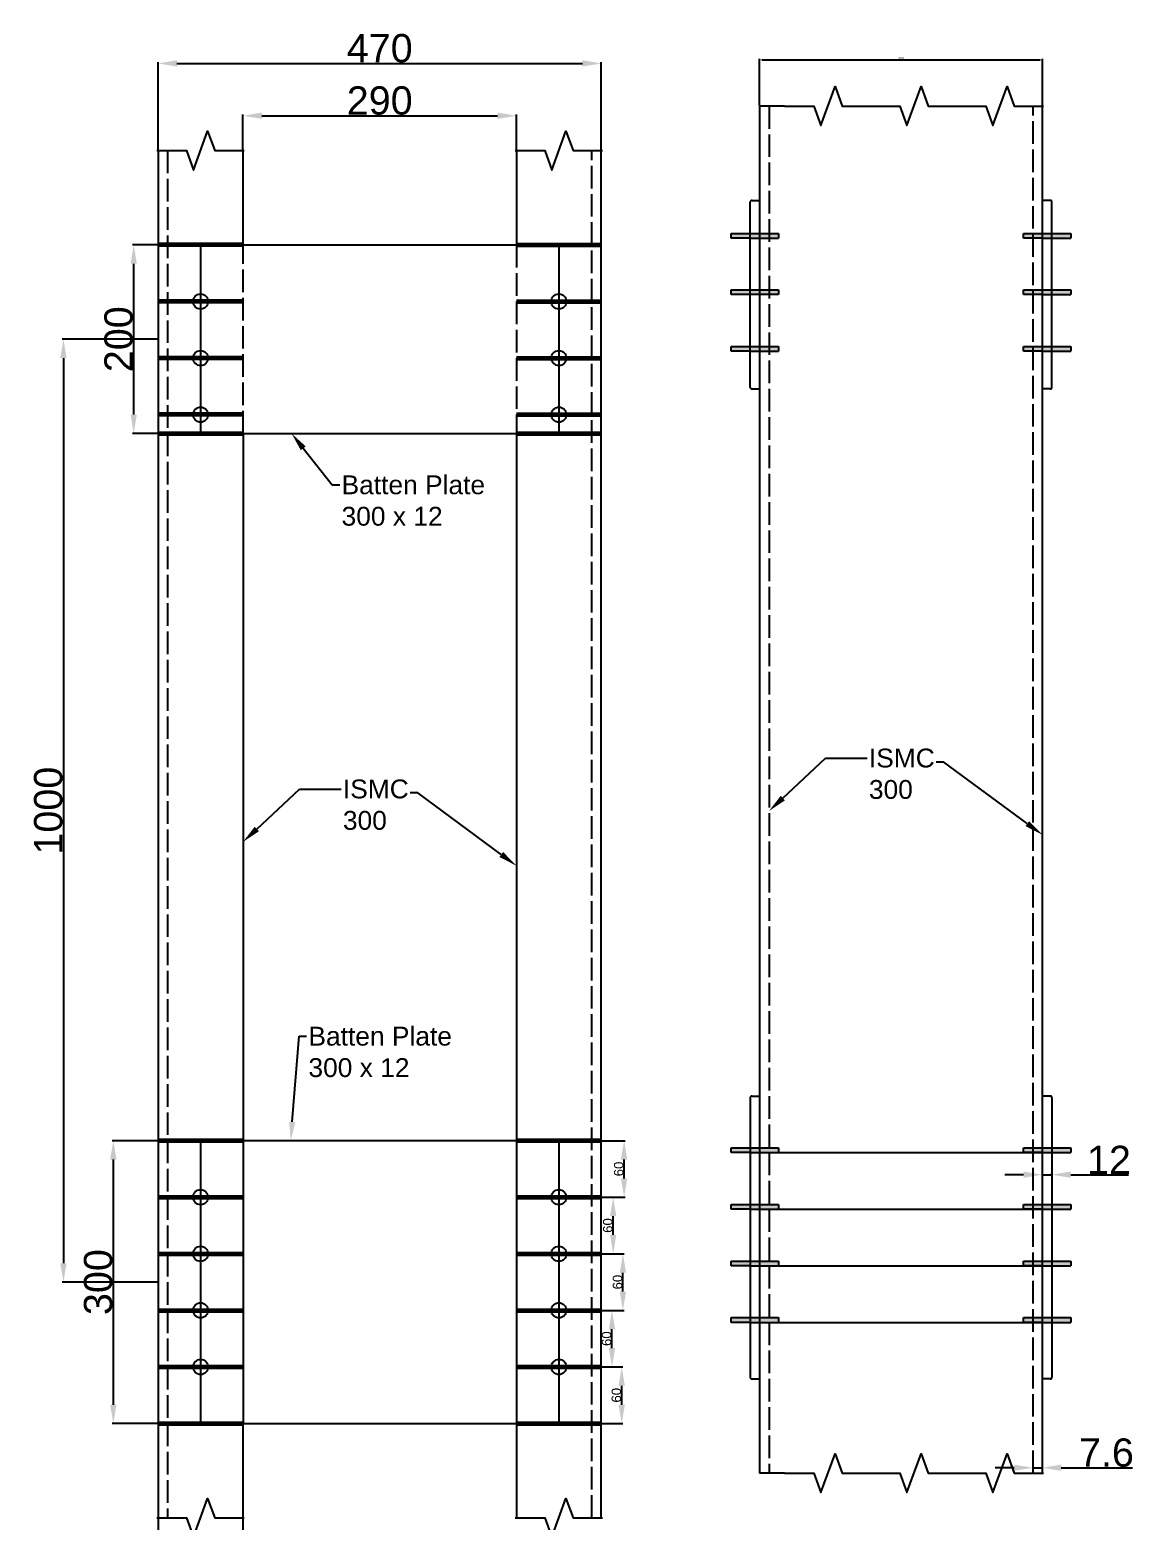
# Model space of a CAD drawing. Header units: millimetres. Extents: x 1728 to 2898, y 770 to 3148.
# Drawn here: x 1728 to 2898, y 1566 to 3148 of the extents above; entities that cross this region are included whole.
import ezdxf
from ezdxf import colors
from ezdxf.entities.mleader import LeaderData, LeaderLine
from ezdxf.math import Vec2, Vec3

# ---------------------------------------------------------------- set-up
doc = ezdxf.new("R2010")
doc.units = ezdxf.units.MM
doc.linetypes.add('ACAD_ISO02W100', pattern=[15, 12, -3])
doc.styles.get("Standard").update_dxf_attribs({"font": 'arial.ttf'})
doc.dimstyles.new('ISO-25', dxfattribs={"dimtxt": 2.5, "dimasz": 2.5, "dimexe": 1.25, "dimexo": 0.625, "dimtad": 1, "dimtxsty": 'Standard', "dimcen": 2.5, "dimadec": 0, "dimazin": 0, "dimtfac": 1, "dimtmove": 0, "dimatfit": 3, "dimfxl": 1, "dimarcsym": 0})

# ---------------------------------------------------------------- blocks, each defined once
blk = doc.blocks.new('*D11')
at = {"color": 0, "lineweight": -2, "transparency": 16777216}
for p, q in [((1863.2, 2919.7), (1836.7, 2919.7)), ((1837.9, 2739.7), (1837.9, 2899.7)), ((1863.2, 2719.7), (1836.7, 2719.7))]:
    blk.add_line(p, q, dxfattribs=at)
at = {"color": 0, "transparency": 16777216}
for points in [[(1834.6, 2899.7), (1841.2, 2899.7), (1837.9, 2919.7)], [(1834.6, 2739.7), (1841.2, 2739.7), (1837.9, 2719.7)]]:
    blk.add_solid(points, dxfattribs=at)
at = {"layer": 'Defpoints', "color": 0, "transparency": 16777216}
for p in [(1837.9, 2919.7), (1863.8, 2919.7), (1863.8, 2719.7)]:
    blk.add_point(p, dxfattribs=at)
at = {"color": 0, "transparency": 16777216, "insert": (1822, 2819.7), "char_height": 30, "attachment_point": 5, "rotation": 90}
blk.add_mtext('200', dxfattribs=at)
blk = doc.blocks.new('*D12')
at = {"color": 0, "lineweight": -2, "transparency": 16777216}
for p, q in [((1863.2, 2819.7), (1762.1, 2819.7)), ((1763.4, 2799.7), (1763.4, 1839.7)), ((1863.2, 1819.7), (1762.1, 1819.7))]:
    blk.add_line(p, q, dxfattribs=at)
at = {"color": 0, "transparency": 16777216}
for points in [[(1760, 2799.7), (1766.7, 2799.7), (1763.4, 2819.7)], [(1760, 1839.7), (1766.7, 1839.7), (1763.4, 1819.7)]]:
    blk.add_solid(points, dxfattribs=at)
at = {"layer": 'Defpoints', "color": 0, "transparency": 16777216}
for p in [(1863.8, 2819.7), (1763.4, 1819.7), (1863.8, 1819.7)]:
    blk.add_point(p, dxfattribs=at)
at = {"color": 0, "transparency": 16777216, "insert": (1747.4, 2319.7), "char_height": 30, "attachment_point": 5, "rotation": 90}
blk.add_mtext('1000', dxfattribs=at)
blk = doc.blocks.new('*D13')
at = {"color": 0, "lineweight": -2, "transparency": 16777216}
for p, q in [((1863.2, 1969.7), (1815, 1969.7)), ((1816.3, 1689.7), (1816.3, 1949.7)), ((1863.2, 1669.7), (1815, 1669.7))]:
    blk.add_line(p, q, dxfattribs=at)
at = {"color": 0, "transparency": 16777216}
for points in [[(1812.9, 1949.7), (1819.6, 1949.7), (1816.3, 1969.7)], [(1812.9, 1689.7), (1819.6, 1689.7), (1816.3, 1669.7)]]:
    blk.add_solid(points, dxfattribs=at)
at = {"layer": 'Defpoints', "color": 0, "transparency": 16777216}
for p in [(1816.3, 1969.7), (1863.8, 1969.7), (1863.8, 1669.7)]:
    blk.add_point(p, dxfattribs=at)
at = {"color": 0, "transparency": 16777216, "insert": (1800.3, 1819.7), "char_height": 30, "attachment_point": 5, "rotation": 90}
blk.add_mtext('300', dxfattribs=at)
blk = doc.blocks.new('*D14')
at = {"color": 0, "lineweight": -2, "transparency": 16777216}
for p, q in [((1953.8, 3020.3), (1953.8, 3058)), ((1973.8, 3056.7), (2223.8, 3056.7)), ((2243.8, 3020.3), (2243.8, 3058))]:
    blk.add_line(p, q, dxfattribs=at)
at = {"color": 0, "transparency": 16777216}
for points in [[(1973.8, 3060.1), (1973.8, 3053.4), (1953.8, 3056.7)], [(2223.8, 3060.1), (2223.8, 3053.4), (2243.8, 3056.7)]]:
    blk.add_solid(points, dxfattribs=at)
at = {"layer": 'Defpoints', "color": 0, "transparency": 16777216}
for p in [(2243.8, 3056.7), (1953.8, 3019.7), (2243.8, 3019.7)]:
    blk.add_point(p, dxfattribs=at)
at = {"color": 0, "transparency": 16777216, "insert": (2098.8, 3072.7), "char_height": 30, "attachment_point": 5}
blk.add_mtext('290', dxfattribs=at)
blk = doc.blocks.new('*D15')
at = {"color": 0, "lineweight": -2, "transparency": 16777216}
for p, q in [((1863.8, 3020.3), (1863.8, 3113.5)), ((1883.8, 3112.2), (2313.8, 3112.2)), ((2333.8, 3020.3), (2333.8, 3113.5))]:
    blk.add_line(p, q, dxfattribs=at)
at = {"color": 0, "transparency": 16777216}
for points in [[(1883.8, 3115.6), (1883.8, 3108.9), (1863.8, 3112.2)], [(2313.8, 3115.6), (2313.8, 3108.9), (2333.8, 3112.2)]]:
    blk.add_solid(points, dxfattribs=at)
at = {"layer": 'Defpoints', "color": 0, "transparency": 16777216}
for p in [(2333.8, 3112.2), (1863.8, 3019.7), (2333.8, 3019.7)]:
    blk.add_point(p, dxfattribs=at)
at = {"color": 0, "transparency": 16777216, "insert": (2098.8, 3128.2), "char_height": 30, "attachment_point": 5}
blk.add_mtext('470', dxfattribs=at)
blk = doc.blocks.new('*D16')
at = {"color": 0, "lineweight": -2, "transparency": 16777216}
for p, q in [((1863.8, 1569.1), (1863.8, 1539.1)), ((1953.8, 1569.1), (1953.8, 1539.1)), ((1866.3, 1540.4), (1951.3, 1540.4))]:
    blk.add_line(p, q, dxfattribs=at)
at = {"color": 0, "transparency": 16777216}
for points in [[(1866.3, 1540.8), (1866.3, 1540), (1863.8, 1540.4)], [(1951.3, 1540.8), (1951.3, 1540), (1953.8, 1540.4)]]:
    blk.add_solid(points, dxfattribs=at)
at = {"layer": 'Defpoints', "color": 0, "transparency": 16777216}
for p in [(1863.8, 1569.7), (1953.8, 1569.7), (1953.8, 1540.4)]:
    blk.add_point(p, dxfattribs=at)
at = {"color": 0, "transparency": 16777216, "insert": (1908.8, 1542.3), "char_height": 2.5, "attachment_point": 5}
blk.add_mtext('90', dxfattribs=at)
blk = doc.blocks.new('*D17')
at = {"color": 0, "lineweight": -2, "transparency": 16777216}
for p, q in [((2781.7, 1933.6), (2761.7, 1933.6)), ((2801.7, 1934.1), (2801.7, 1934.9)), ((2801.7, 1933.6), (2811.7, 1933.6)), ((2811.7, 1934.1), (2811.7, 1934.9)), ((2831.7, 1933.6), (2892.8, 1933.6))]:
    blk.add_line(p, q, dxfattribs=at)
at = {"color": 0, "transparency": 16777216}
for points in [[(2781.7, 1937), (2781.7, 1930.3), (2801.7, 1933.6)], [(2831.7, 1937), (2831.7, 1930.3), (2811.7, 1933.6)]]:
    blk.add_solid(points, dxfattribs=at)
at = {"layer": 'Defpoints', "color": 0, "transparency": 16777216}
for p in [(2801.7, 1933.5), (2811.7, 1933.6), (2811.7, 1933.5)]:
    blk.add_point(p, dxfattribs=at)
at = {"color": 0, "transparency": 16777216, "insert": (2872.2, 1949.3), "char_height": 30, "attachment_point": 5}
blk.add_mtext('12', dxfattribs=at)
blk = doc.blocks.new('*D18')
at = {"color": 0, "lineweight": -2, "transparency": 16777216}
for p, q in [((2771.7, 1622.8), (2751.7, 1622.8)), ((2791.7, 1617.6), (2791.7, 1624)), ((2791.7, 1622.8), (2801.7, 1622.8)), ((2801.7, 1617.6), (2801.7, 1624)), ((2821.7, 1622.8), (2897.3, 1622.8))]:
    blk.add_line(p, q, dxfattribs=at)
at = {"color": 0, "transparency": 16777216}
for points in [[(2771.7, 1626.1), (2771.7, 1619.5), (2791.7, 1622.8)], [(2821.7, 1626.1), (2821.7, 1619.5), (2801.7, 1622.8)]]:
    blk.add_solid(points, dxfattribs=at)
at = {"layer": 'Defpoints', "color": 0, "transparency": 16777216}
for p in [(2791.7, 1617), (2801.7, 1622.8), (2801.7, 1617)]:
    blk.add_point(p, dxfattribs=at)
at = {"color": 0, "transparency": 16777216, "insert": (2869.5, 1638.7), "char_height": 30, "attachment_point": 5}
blk.add_mtext('7.6', dxfattribs=at)
blk = doc.blocks.new('*D19')
at = {"color": 0, "lineweight": -2, "transparency": 16777216}
for p, q in [((2501.7, 3067.6), (2501.7, 3117.2)), ((2504.2, 3116), (2799.2, 3116)), ((2801.7, 3067.6), (2801.7, 3117.2))]:
    blk.add_line(p, q, dxfattribs=at)
at = {"color": 0, "transparency": 16777216}
for points in [[(2504.2, 3116.4), (2504.2, 3115.6), (2501.7, 3116)], [(2799.2, 3116.4), (2799.2, 3115.6), (2801.7, 3116)]]:
    blk.add_solid(points, dxfattribs=at)
at = {"layer": 'Defpoints', "color": 0, "transparency": 16777216}
for p in [(2801.7, 3116), (2501.7, 3067), (2801.7, 3067)]:
    blk.add_point(p, dxfattribs=at)
at = {"color": 0, "transparency": 16777216, "insert": (2651.7, 3117.9), "char_height": 2.5, "attachment_point": 5}
blk.add_mtext('300', dxfattribs=at)
blk = doc.blocks.new('*D21')
at = {"color": 0, "lineweight": -2, "transparency": 16777216}
for p, q in [((2334.5, 1729.7), (2356.7, 1729.7)), ((2334.5, 1669.7), (2356.7, 1669.7))]:
    blk.add_line(p, q, dxfattribs=at)
at = {"color": 0, "transparency": 16777216}
blk.add_line((2355.5, 1689.7), (2355.5, 1709.7), dxfattribs=at)
for points in [[(2352.1, 1709.7), (2358.8, 1709.7), (2355.5, 1729.7)], [(2352.1, 1689.7), (2358.8, 1689.7), (2355.5, 1669.7)]]:
    blk.add_solid(points, dxfattribs=at)
at = {"layer": 'Defpoints', "color": 0, "transparency": 16777216}
for p in [(2333.8, 1729.7), (2355.5, 1729.7), (2333.8, 1669.7)]:
    blk.add_point(p, dxfattribs=at)
at = {"color": 0, "transparency": 16777216, "insert": (2349.8, 1699.7), "char_height": 10, "attachment_point": 5, "rotation": 90}
blk.add_mtext('60', dxfattribs=at)
blk = doc.blocks.new('*D22')
at = {"color": 0, "lineweight": -2, "transparency": 16777216}
for p, q in [((2334.5, 1789.7), (2346.4, 1789.7)), ((2334.5, 1729.7), (2346.4, 1729.7))]:
    blk.add_line(p, q, dxfattribs=at)
at = {"color": 0, "transparency": 16777216}
blk.add_line((2345.1, 1749.7), (2345.1, 1769.7), dxfattribs=at)
for points in [[(2341.8, 1769.7), (2348.5, 1769.7), (2345.1, 1789.7)], [(2341.8, 1749.7), (2348.5, 1749.7), (2345.1, 1729.7)]]:
    blk.add_solid(points, dxfattribs=at)
at = {"layer": 'Defpoints', "color": 0, "transparency": 16777216}
for p in [(2333.8, 1789.7), (2345.1, 1789.7), (2333.8, 1729.7)]:
    blk.add_point(p, dxfattribs=at)
at = {"color": 0, "transparency": 16777216, "insert": (2339.4, 1759.7), "char_height": 10, "attachment_point": 5, "rotation": 90}
blk.add_mtext('60', dxfattribs=at)
blk = doc.blocks.new('*D23')
at = {"color": 0, "lineweight": -2, "transparency": 16777216}
for p, q in [((2334.5, 1849.7), (2358, 1849.7)), ((2334.5, 1789.7), (2358, 1789.7))]:
    blk.add_line(p, q, dxfattribs=at)
at = {"color": 0, "transparency": 16777216}
blk.add_line((2356.7, 1809.7), (2356.7, 1829.7), dxfattribs=at)
for points in [[(2353.4, 1829.7), (2360.1, 1829.7), (2356.7, 1849.7)], [(2353.4, 1809.7), (2360.1, 1809.7), (2356.7, 1789.7)]]:
    blk.add_solid(points, dxfattribs=at)
at = {"layer": 'Defpoints', "color": 0, "transparency": 16777216}
for p in [(2333.8, 1849.7), (2356.7, 1849.7), (2333.8, 1789.7)]:
    blk.add_point(p, dxfattribs=at)
at = {"color": 0, "transparency": 16777216, "insert": (2351, 1819.7), "char_height": 10, "attachment_point": 5, "rotation": 90}
blk.add_mtext('60', dxfattribs=at)
blk = doc.blocks.new('*D24')
at = {"color": 0, "lineweight": -2, "transparency": 16777216}
for p, q in [((2334.5, 1909.7), (2347.6, 1909.7)), ((2334.5, 1849.7), (2347.6, 1849.7))]:
    blk.add_line(p, q, dxfattribs=at)
at = {"color": 0, "transparency": 16777216}
blk.add_line((2346.4, 1869.7), (2346.4, 1889.7), dxfattribs=at)
for points in [[(2343.1, 1889.7), (2349.7, 1889.7), (2346.4, 1909.7)], [(2343.1, 1869.7), (2349.7, 1869.7), (2346.4, 1849.7)]]:
    blk.add_solid(points, dxfattribs=at)
at = {"layer": 'Defpoints', "color": 0, "transparency": 16777216}
for p in [(2333.8, 1909.7), (2346.4, 1909.7), (2333.8, 1849.7)]:
    blk.add_point(p, dxfattribs=at)
at = {"color": 0, "transparency": 16777216, "insert": (2340.7, 1879.7), "char_height": 10, "attachment_point": 5, "rotation": 90}
blk.add_mtext('60', dxfattribs=at)
blk = doc.blocks.new('*D25')
at = {"color": 0, "lineweight": -2, "transparency": 16777216}
for p, q in [((2334.5, 1969.7), (2359.2, 1969.7)), ((2334.5, 1909.7), (2359.2, 1909.7))]:
    blk.add_line(p, q, dxfattribs=at)
at = {"color": 0, "transparency": 16777216}
blk.add_line((2358, 1929.7), (2358, 1949.7), dxfattribs=at)
for points in [[(2354.6, 1949.7), (2361.3, 1949.7), (2358, 1969.7)], [(2354.6, 1929.7), (2361.3, 1929.7), (2358, 1909.7)]]:
    blk.add_solid(points, dxfattribs=at)
at = {"layer": 'Defpoints', "color": 0, "transparency": 16777216}
for p in [(2333.8, 1969.7), (2358, 1969.7), (2333.8, 1909.7)]:
    blk.add_point(p, dxfattribs=at)
at = {"color": 0, "transparency": 16777216, "insert": (2352.3, 1939.7), "char_height": 10, "attachment_point": 5, "rotation": 90}
blk.add_mtext('60', dxfattribs=at)

msp = doc.modelspace()

# ---------------------------------------------------------------- hatches: boundary and pattern name
h = msp.add_hatch(color=256)
h.dxf.hatch_style = 1
h.paths.add_polyline_path([(2491.686, 2931.988), (2471.686, 2931.988), (2471.686, 2926.988), (2491.686, 2926.988)])
h.paths.add_polyline_path([(2511.686, 2931.988), (2501.686, 2931.988), (2501.686, 2926.988), (2511.686, 2926.988)])
h.paths.add_polyline_path([(2521.686, 2931.988), (2511.686, 2931.988), (2511.686, 2926.988), (2521.686, 2926.988)])
h.paths.add_polyline_path([(2501.686, 2931.988), (2491.686, 2931.988), (2491.686, 2926.988), (2501.686, 2926.988)])
h.paths.add_polyline_path([(2491.686, 2871.988), (2471.686, 2871.988), (2471.686, 2866.988), (2491.686, 2866.988)])
h.paths.add_polyline_path([(2501.686, 2871.988), (2491.686, 2871.988), (2491.686, 2866.988), (2501.686, 2866.988)])
h.paths.add_polyline_path([(2521.686, 2871.988), (2511.686, 2871.988), (2511.686, 2866.988), (2521.686, 2866.988)])
h.paths.add_polyline_path([(2511.686, 2871.988), (2501.686, 2871.988), (2501.686, 2866.988), (2511.686, 2866.988)])
h.paths.add_polyline_path([(2491.686, 2811.988), (2471.686, 2811.988), (2471.686, 2806.988), (2491.686, 2806.988)])
h.paths.add_polyline_path([(2501.686, 2811.988), (2491.686, 2811.988), (2491.686, 2806.988), (2501.686, 2806.988)])
h.paths.add_polyline_path([(2511.686, 2811.988), (2501.686, 2811.988), (2501.686, 2806.988), (2511.686, 2806.988)])
h.paths.add_polyline_path([(2521.686, 2811.988), (2511.686, 2811.988), (2511.686, 2806.988), (2521.686, 2806.988)])
h.paths.add_polyline_path([(2801.686, 2931.988), (2791.686, 2931.988), (2791.686, 2926.988), (2801.686, 2926.988)])
h.paths.add_polyline_path([(2811.686, 2931.988), (2801.686, 2931.988), (2801.686, 2926.988), (2811.686, 2926.988)])
h.paths.add_polyline_path([(2831.686, 2931.988), (2811.686, 2931.988), (2811.686, 2926.988), (2831.686, 2926.988)])
h.paths.add_polyline_path([(2791.686, 2931.988), (2781.686, 2931.988), (2781.686, 2926.988), (2791.686, 2926.988)])
h.paths.add_polyline_path([(2791.686, 2871.988), (2781.686, 2871.988), (2781.686, 2866.988), (2791.686, 2866.988)])
h.paths.add_polyline_path([(2801.686, 2871.988), (2791.686, 2871.988), (2791.686, 2866.988), (2801.686, 2866.988)])
h.paths.add_polyline_path([(2811.686, 2871.988), (2801.686, 2871.988), (2801.686, 2866.988), (2811.686, 2866.988)])
h.paths.add_polyline_path([(2831.686, 2871.988), (2811.686, 2871.988), (2811.686, 2866.988), (2831.686, 2866.988)])
h.paths.add_polyline_path([(2791.686, 2811.988), (2781.686, 2811.988), (2781.686, 2806.988), (2791.686, 2806.988)])
h.paths.add_polyline_path([(2801.686, 2811.988), (2791.686, 2811.988), (2791.686, 2806.988), (2801.686, 2806.988)])
h.paths.add_polyline_path([(2811.686, 2811.988), (2801.686, 2811.988), (2801.686, 2806.988), (2811.686, 2806.988)])
h.paths.add_polyline_path([(2831.686, 2811.988), (2811.686, 2811.988), (2811.686, 2806.988), (2831.686, 2806.988)])
h = msp.add_hatch(color=256)
h.dxf.hatch_style = 1
h.paths.add_polyline_path([(2491.686, 1961.988), (2471.686, 1961.988), (2471.686, 1956.988), (2491.686, 1956.988)])
h.paths.add_polyline_path([(2501.686, 1961.988), (2491.686, 1961.988), (2491.686, 1956.988), (2501.686, 1956.988)])
h.paths.add_polyline_path([(2511.686, 1961.988), (2501.686, 1961.988), (2501.686, 1956.988), (2511.686, 1956.988)])
h.paths.add_polyline_path([(2521.686, 1961.988), (2511.686, 1961.988), (2511.686, 1956.988), (2521.686, 1956.988)])
h.paths.add_polyline_path([(2491.686, 1901.988), (2471.686, 1901.988), (2471.686, 1896.988), (2491.686, 1896.988)])
h.paths.add_polyline_path([(2501.686, 1901.988), (2491.686, 1901.988), (2491.686, 1896.988), (2501.686, 1896.988)])
h.paths.add_polyline_path([(2511.686, 1901.988), (2501.686, 1901.988), (2501.686, 1896.988), (2511.686, 1896.988)])
h.paths.add_polyline_path([(2521.686, 1901.988), (2511.686, 1901.988), (2511.686, 1896.988), (2521.686, 1896.988)])
h.paths.add_polyline_path([(2491.686, 1841.988), (2471.686, 1841.988), (2471.686, 1836.988), (2491.686, 1836.988)])
h.paths.add_polyline_path([(2501.686, 1841.988), (2491.686, 1841.988), (2491.686, 1836.988), (2501.686, 1836.988)])
h.paths.add_polyline_path([(2511.686, 1841.988), (2501.686, 1841.988), (2501.686, 1836.988), (2511.686, 1836.988)])
h.paths.add_polyline_path([(2521.686, 1841.988), (2511.686, 1841.988), (2511.686, 1836.988), (2521.686, 1836.988)])
h.paths.add_polyline_path([(2491.686, 1781.988), (2471.686, 1781.988), (2471.686, 1776.988), (2491.686, 1776.988)])
h.paths.add_polyline_path([(2501.686, 1781.988), (2491.686, 1781.988), (2491.686, 1776.988), (2501.686, 1776.988)])
h.paths.add_polyline_path([(2511.686, 1781.988), (2501.686, 1781.988), (2501.686, 1776.988), (2511.686, 1776.988)])
h.paths.add_polyline_path([(2521.686, 1781.988), (2511.686, 1781.988), (2511.686, 1776.988), (2521.686, 1776.988)])
h.paths.add_polyline_path([(2791.686, 1781.988), (2781.686, 1781.988), (2781.686, 1776.988), (2791.686, 1776.988)])
h.paths.add_polyline_path([(2801.686, 1781.988), (2791.686, 1781.988), (2791.686, 1776.988), (2801.686, 1776.988)])
h.paths.add_polyline_path([(2811.686, 1781.988), (2801.686, 1781.988), (2801.686, 1776.988), (2811.686, 1776.988)])
h.paths.add_polyline_path([(2831.686, 1781.988), (2811.686, 1781.988), (2811.686, 1776.988), (2831.686, 1776.988)])
h.paths.add_polyline_path([(2791.686, 1841.988), (2781.686, 1841.988), (2781.686, 1836.988), (2791.686, 1836.988)])
h.paths.add_polyline_path([(2811.686, 1841.988), (2801.686, 1841.988), (2801.686, 1836.988), (2811.686, 1836.988)])
h.paths.add_polyline_path([(2831.686, 1841.988), (2811.686, 1841.988), (2811.686, 1836.988), (2831.686, 1836.988)])
h.paths.add_polyline_path([(2801.686, 1841.988), (2791.686, 1841.988), (2791.686, 1836.988), (2801.686, 1836.988)])
h.paths.add_polyline_path([(2791.686, 1901.988), (2781.686, 1901.988), (2781.686, 1896.988), (2791.686, 1896.988)])
h.paths.add_polyline_path([(2801.686, 1901.988), (2791.686, 1901.988), (2791.686, 1896.988), (2801.686, 1896.988)])
h.paths.add_polyline_path([(2811.686, 1901.988), (2801.686, 1901.988), (2801.686, 1896.988), (2811.686, 1896.988)])
h.paths.add_polyline_path([(2831.686, 1901.988), (2811.686, 1901.988), (2811.686, 1896.988), (2831.686, 1896.988)])
h.paths.add_polyline_path([(2791.686, 1961.988), (2781.686, 1961.988), (2781.686, 1956.988), (2791.686, 1956.988)])
h.paths.add_polyline_path([(2801.686, 1961.988), (2791.686, 1961.988), (2791.686, 1956.988), (2801.686, 1956.988)])
h.paths.add_polyline_path([(2811.686, 1961.988), (2801.686, 1961.988), (2801.686, 1956.988), (2811.686, 1956.988)])
h.paths.add_polyline_path([(2831.686, 1961.988), (2811.686, 1961.988), (2811.686, 1956.988), (2831.686, 1956.988)])

# ---------------------------------------------------------------- linework, layer by layer
for p, q in [((2501.686, 3066.988), (2501.686, 1616.988)), ((2527.936, 3066.988), (2501.686, 3066.988)), ((2801.686, 1616.988), (2801.686, 3066.988)), ((1863.827, 3019.716), (1863.827, 1569.716)), ((1953.827, 2919.716), (1953.827, 3019.716)), ((2243.827, 3019.716), (2243.827, 2919.716)), ((2333.827, 1569.716), (2333.827, 3019.716)), ((2491.686, 2768.988), (2491.686, 2964.988)), ((2493.686, 2966.988), (2501.686, 2966.988)), ((2809.686, 2966.988), (2801.686, 2966.988)), ((2811.686, 2768.988), (2811.686, 2964.988)), ((2471.686, 2926.988), (2471.686, 2931.988)), ((2471.686, 2931.988), (2501.686, 2931.988)), ((2491.686, 2926.988), (2471.686, 2926.988)), ((2491.686, 2926.988), (2521.686, 2926.988)), ((2501.686, 2931.988), (2521.686, 2931.988)), ((2521.686, 2931.988), (2521.686, 2926.988)), ((2781.686, 2926.988), (2781.686, 2931.988)), ((2781.686, 2931.988), (2811.686, 2931.988)), ((2801.686, 2926.988), (2781.686, 2926.988)), ((2801.686, 2926.988), (2831.686, 2926.988)), ((2811.686, 2931.988), (2831.686, 2931.988)), ((2831.686, 2931.988), (2831.686, 2926.988)), ((1908.827, 2919.716), (1908.827, 2719.716)), ((1953.827, 2919.716), (2243.827, 2919.716)), ((2288.827, 2919.716), (2288.827, 2719.716)), ((2471.686, 2866.988), (2471.686, 2871.988)), ((2471.686, 2871.988), (2501.686, 2871.988)), ((2491.686, 2866.988), (2471.686, 2866.988)), ((2521.686, 2866.988), (2491.686, 2866.988)), ((2501.686, 2871.988), (2521.686, 2871.988)), ((2521.686, 2871.988), (2521.686, 2866.988)), ((2781.686, 2866.988), (2781.686, 2871.988)), ((2781.686, 2871.988), (2811.686, 2871.988)), ((2801.686, 2866.988), (2781.686, 2866.988)), ((2801.686, 2866.988), (2831.686, 2866.988)), ((2811.686, 2871.988), (2831.686, 2871.988)), ((2831.686, 2871.988), (2831.686, 2866.988)), ((2471.686, 2806.988), (2471.686, 2811.988)), ((2471.686, 2811.988), (2501.686, 2811.988)), ((2491.686, 2806.988), (2471.686, 2806.988)), ((2491.686, 2806.988), (2521.686, 2806.988)), ((2501.686, 2811.988), (2521.686, 2811.988)), ((2521.686, 2811.988), (2521.686, 2806.988)), ((2781.686, 2806.988), (2781.686, 2811.988)), ((2781.686, 2811.988), (2811.686, 2811.988)), ((2801.686, 2806.988), (2781.686, 2806.988)), ((2801.686, 2806.988), (2831.686, 2806.988)), ((2811.686, 2811.988), (2831.686, 2811.988)), ((2831.686, 2811.988), (2831.686, 2806.988)), ((2493.686, 2766.988), (2501.686, 2766.988)), ((2809.686, 2766.988), (2801.686, 2766.988)), ((1953.827, 2719.716), (1953.827, 1669.716)), ((1953.827, 2719.716), (2243.827, 2719.716)), ((2243.827, 2719.716), (2243.827, 1669.716)), ((2491.686, 2014.988), (2491.686, 1718.988)), ((2493.686, 2016.988), (2501.686, 2016.988)), ((2809.686, 2016.988), (2801.686, 2016.988)), ((2811.686, 2014.988), (2811.686, 1718.988)), ((1908.827, 1969.716), (1908.827, 1669.716)), ((1953.827, 1969.716), (2243.827, 1969.716)), ((2288.827, 1969.716), (2288.827, 1669.716)), ((2471.686, 1956.988), (2471.686, 1961.988)), ((2471.686, 1961.988), (2501.686, 1961.988)), ((2501.686, 1961.988), (2521.686, 1961.988)), ((2521.686, 1961.988), (2521.686, 1956.988)), ((2781.686, 1956.988), (2781.686, 1961.988)), ((2781.686, 1961.988), (2811.686, 1961.988)), ((2811.686, 1961.988), (2831.686, 1961.988)), ((2831.686, 1961.988), (2831.686, 1956.988)), ((2491.686, 1956.988), (2471.686, 1956.988)), ((2491.686, 1956.988), (2811.686, 1956.988)), ((2491.686, 1956.988), (2521.686, 1956.988)), ((2801.686, 1956.988), (2781.686, 1956.988)), ((2801.686, 1956.988), (2831.686, 1956.988)), ((2801.686, 1933.515), (2811.686, 1933.515)), ((2471.686, 1896.988), (2471.686, 1901.988)), ((2471.686, 1901.988), (2501.686, 1901.988)), ((2501.686, 1901.988), (2521.686, 1901.988)), ((2521.686, 1901.988), (2521.686, 1896.988)), ((2781.686, 1896.988), (2781.686, 1901.988)), ((2781.686, 1901.988), (2811.686, 1901.988)), ((2811.686, 1901.988), (2831.686, 1901.988)), ((2831.686, 1901.988), (2831.686, 1896.988)), ((2491.686, 1896.988), (2471.686, 1896.988)), ((2491.686, 1896.988), (2811.686, 1896.988)), ((2491.686, 1896.988), (2521.686, 1896.988)), ((2801.686, 1896.988), (2781.686, 1896.988)), ((2801.686, 1896.988), (2831.686, 1896.988)), ((2471.686, 1836.988), (2471.686, 1841.988)), ((2471.686, 1841.988), (2501.686, 1841.988)), ((2491.686, 1836.988), (2471.686, 1836.988)), ((2491.686, 1836.988), (2811.686, 1836.988)), ((2491.686, 1836.988), (2521.686, 1836.988)), ((2501.686, 1841.988), (2521.686, 1841.988)), ((2521.686, 1841.988), (2521.686, 1836.988)), ((2781.686, 1836.988), (2781.686, 1841.988)), ((2781.686, 1841.988), (2811.686, 1841.988)), ((2801.686, 1836.988), (2781.686, 1836.988)), ((2801.686, 1836.988), (2831.686, 1836.988)), ((2811.686, 1841.988), (2831.686, 1841.988)), ((2831.686, 1841.988), (2831.686, 1836.988)), ((2471.686, 1776.988), (2471.686, 1781.988)), ((2471.686, 1781.988), (2501.686, 1781.988)), ((2491.686, 1776.988), (2471.686, 1776.988)), ((2491.686, 1776.988), (2811.686, 1776.988)), ((2491.686, 1776.988), (2521.686, 1776.988)), ((2501.686, 1781.988), (2521.686, 1781.988)), ((2521.686, 1781.988), (2521.686, 1776.988)), ((2781.686, 1776.988), (2781.686, 1781.988)), ((2781.686, 1781.988), (2811.686, 1781.988)), ((2801.686, 1776.988), (2781.686, 1776.988)), ((2801.686, 1776.988), (2831.686, 1776.988)), ((2811.686, 1781.988), (2831.686, 1781.988)), ((2831.686, 1781.988), (2831.686, 1776.988)), ((2493.686, 1716.988), (2501.686, 1716.988)), ((2809.686, 1716.988), (2801.686, 1716.988)), ((1953.827, 1569.716), (1953.827, 1669.716)), ((1953.827, 1669.716), (2243.827, 1669.716)), ((2243.827, 1669.716), (2243.827, 1569.716)), ((2527.936, 1616.988), (2501.686, 1616.988))]:
    msp.add_line(p, q)
at = {"linetype": 'ACAD_ISO02W100', "ltscale": 2}
for p, q in [((2511.686, 3066.988), (2511.686, 1616.988)), ((2791.686, 1616.988), (2791.686, 3066.988)), ((1873.827, 3019.716), (1873.827, 1569.716)), ((2323.827, 1569.716), (2323.827, 3019.716)), ((1953.827, 2719.716), (1953.827, 2919.716)), ((2243.827, 2919.716), (2243.827, 2719.716))]:
    msp.add_line(p, q, dxfattribs=at)
at = {"lineweight": 60}
for p, q in [((1953.827, 2919.716), (1863.827, 2919.716)), ((2243.827, 2919.716), (2333.827, 2919.716)), ((1953.827, 2859.716), (1863.827, 2859.716)), ((2243.827, 2859.716), (2333.827, 2859.716)), ((1953.827, 2799.716), (1863.827, 2799.716)), ((2243.827, 2799.716), (2333.827, 2799.716)), ((1953.827, 2739.716), (1863.827, 2739.716)), ((2243.827, 2739.716), (2333.827, 2739.716)), ((1863.827, 2719.716), (1953.827, 2719.716)), ((2243.827, 2719.716), (2333.827, 2719.716)), ((1863.827, 1969.716), (1953.827, 1969.716)), ((2243.827, 1969.716), (2333.827, 1969.716)), ((1863.827, 1909.716), (1953.827, 1909.716)), ((2243.827, 1909.716), (2333.827, 1909.716)), ((1863.827, 1849.716), (1953.827, 1849.716)), ((2243.827, 1849.716), (2333.827, 1849.716)), ((1863.827, 1789.716), (1953.827, 1789.716)), ((2243.827, 1789.716), (2333.827, 1789.716)), ((1863.827, 1729.716), (1953.827, 1729.716)), ((2243.827, 1729.716), (2333.827, 1729.716)), ((1863.827, 1669.716), (1953.827, 1669.716)), ((2243.827, 1669.716), (2333.827, 1669.716))]:
    msp.add_line(p, q, dxfattribs=at)
at = {"linetype": 'Continuous'}
for points in [[(2527.936, 3066.988), (2559.186, 3066.988), (2566.686, 3046.382), (2581.686, 3087.594), (2589.186, 3066.988), (2620.436, 3066.988)], [(2619.186, 3066.988), (2650.436, 3066.988), (2657.936, 3046.382), (2672.936, 3087.594), (2680.436, 3066.988), (2711.686, 3066.988)], [(2710.436, 3066.988), (2741.686, 3066.988), (2749.186, 3046.382), (2764.186, 3087.594), (2771.686, 3066.988), (2802.936, 3066.988)], [(1862.577, 3019.716), (1893.827, 3019.716), (1901.327, 2999.11), (1916.327, 3040.322), (1923.827, 3019.716), (1955.077, 3019.716)], [(2242.577, 3019.716), (2273.827, 3019.716), (2281.327, 2999.11), (2296.327, 3040.322), (2303.827, 3019.716), (2335.077, 3019.716)], [(2527.936, 1616.988), (2559.186, 1616.988), (2566.686, 1596.382), (2581.686, 1637.594), (2589.186, 1616.988), (2620.436, 1616.988)], [(2619.186, 1616.988), (2650.436, 1616.988), (2657.936, 1596.382), (2672.936, 1637.594), (2680.436, 1616.988), (2711.686, 1616.988)], [(2710.436, 1616.988), (2741.686, 1616.988), (2749.186, 1596.382), (2764.186, 1637.594), (2771.686, 1616.988), (2802.936, 1616.988)], [(1862.577, 1569.716), (1893.827, 1569.716), (1901.327, 1549.11), (1916.327, 1590.322), (1923.827, 1569.716), (1955.077, 1569.716)], [(2242.577, 1569.716), (2273.827, 1569.716), (2281.327, 1549.11), (2296.327, 1590.322), (2303.827, 1569.716), (2335.077, 1569.716)]]:
    msp.add_lwpolyline(points, dxfattribs=at)
for centre in [(1908.827, 2859.716), (2288.827, 2859.716), (1908.827, 2799.716), (2288.827, 2799.716), (1908.827, 2739.716), (2288.827, 2739.716), (1908.827, 1909.716), (2288.827, 1909.716), (1908.827, 1849.716), (2288.827, 1849.716), (1908.827, 1789.716), (2288.827, 1789.716), (1908.827, 1729.716), (2288.827, 1729.716)]:
    msp.add_circle(centre, 8)
for centre, start, end in [((2493.686, 2964.988), 90, 180), ((2809.686, 2964.988), 0, 90), ((2493.686, 2768.988), 180, 270), ((2809.686, 2768.988), 270, 0), ((2493.686, 2014.988), 90, 180), ((2809.686, 2014.988), 0, 90), ((2493.686, 1718.988), 180, 270), ((2809.686, 1718.988), 270, 0)]:
    msp.add_arc(centre, 2, start, end)

# ---------------------------------------------------------------- dimensions: what is measured, and where the dimension line sits
for base, p1, p2, picture, middle in [((2333.827, 3112.218), (1863.827, 3019.716), (2333.827, 3019.716), '*D15', (2098.827, 3128.16)), ((2243.827, 3056.735), (1953.827, 3019.716), (2243.827, 3019.716), '*D14', (2098.827, 3072.677))]:
    dim = msp.add_linear_dim(base=base, p1=p1, p2=p2, dimstyle='ISO-25', override={"dimtxt": 30, "dimasz": 20})
    dim.commit()
    dim.dimension.update_dxf_attribs({"geometry": picture, "text_midpoint": middle})
for base, p1, p2, picture, middle in [((2801.686, 3115.968), (2501.686, 3066.988), (2801.686, 3066.988), '*D19', (2651.686, 3117.87)), ((1953.827, 1540.385), (1863.827, 1569.716), (1953.827, 1569.716), '*D16', (1908.827, 1542.286))]:
    dim = msp.add_linear_dim(base=base, p1=p1, p2=p2, dimstyle='ISO-25')
    dim.commit()
    dim.dimension.update_dxf_attribs({"geometry": picture, "text_midpoint": middle})
for base, p1, p2, override, picture, middle in [((1837.907, 2919.716), (1863.827, 2719.716), (1863.827, 2919.716), {"dimtxt": 30, "dimasz": 20}, '*D11', (1821.965, 2819.716)), ((1763.352, 1819.716), (1863.827, 2819.716), (1863.827, 1819.716), {"dimtxt": 30, "dimasz": 20}, '*D12', (1747.41, 2319.716)), ((1816.281, 1969.716), (1863.827, 1669.716), (1863.827, 1969.716), {"dimtxt": 30, "dimasz": 20}, '*D13', (1800.329, 1819.716)), ((2357.982, 1969.716), (2333.827, 1909.716), (2333.827, 1969.716), {"dimtxt": 10, "dimasz": 20, "dimlwd": 65535}, '*D25', (2352.251, 1939.716)), ((2346.398, 1909.716), (2333.827, 1849.716), (2333.827, 1909.716), {"dimtxt": 10, "dimasz": 20, "dimlwd": 65535}, '*D24', (2340.667, 1879.716)), ((2356.732, 1849.716), (2333.827, 1789.716), (2333.827, 1849.716), {"dimtxt": 10, "dimasz": 20, "dimlwd": 65535}, '*D23', (2351.001, 1819.716)), ((2345.148, 1789.716), (2333.827, 1729.716), (2333.827, 1789.716), {"dimtxt": 10, "dimasz": 20, "dimlwd": 65535}, '*D22', (2339.417, 1759.716)), ((2355.482, 1729.716), (2333.827, 1669.716), (2333.827, 1729.716), {"dimtxt": 10, "dimasz": 20, "dimlwd": 65535}, '*D21', (2349.751, 1699.716))]:
    dim = msp.add_linear_dim(base=base, p1=p1, p2=p2, angle=90, dimstyle='ISO-25', override=override)
    dim.commit()
    dim.dimension.update_dxf_attribs({"geometry": picture, "text_midpoint": middle})
for base, p1, p2, text, picture, middle in [((2811.686, 1933.627), (2801.686, 1933.515), (2811.686, 1933.515), '12', '*D17', (2872.232, 1933.627)), ((2801.686, 1622.795), (2791.686, 1616.988), (2801.686, 1616.988), '7.6', '*D18', (2869.487, 1622.795))]:
    dim = msp.add_linear_dim(base=base, p1=p1, p2=p2, text=text, dimstyle='ISO-25', override={"dimtxt": 30, "dimasz": 20})
    dim.commit()
    dim.dimension.update_dxf_attribs({"geometry": picture, "text_midpoint": middle, "dimtype": 160})

# ---------------------------------------------------------------- leaders
ml = msp.add_multileader_mtext('Standard')
ml.set_content('Batten Plate ^J300 x 12', color=256)
ml.set_leader_properties()
ml.build(insert=Vec2(0, 0))
ml.multileader.update_dxf_attribs({"arrow_head_size": 20})
ctx = ml.context
ctx.base_point, ctx.char_height, ctx.arrow_head_size, ctx.plane_origin = Vec3(2056.358, 2665.131), 20, 20, Vec3(2039.614, 2554.483)
notes = []
notes.append((ctx, [(0, (1, 1, 0), (2048.358, 2665.131), (1, 0), 8, [(0, [(2005.307, 2719.716)], 0, [])])]))
ctx.mtext.insert, ctx.mtext.flow_direction = Vec3(2058.358, 2675.308), 5
ml = msp.add_multileader_mtext('Standard')
ml.set_content('ISMC^J300', color=256)
ml.set_leader_properties()
ml.build(insert=Vec2(0, 0))
ml.multileader.update_dxf_attribs({"arrow_head_size": 20})
ctx = ml.context
ctx.base_point, ctx.char_height, ctx.arrow_head_size, ctx.plane_origin = Vec3(2615.613, 2375.349), 20, 20, Vec3(2511.686, 2319.385)
notes.append((ctx, [(0, (1, 1, 0), (2571.737, 2375.349), (1, 0), 43.877, [(0, [(2511.686, 2319.385)], 0, [])])]))
ctx.mtext.insert, ctx.mtext.flow_direction = Vec3(2617.613, 2385.527), 5
ml = msp.add_multileader_mtext('Standard')
ml.set_content('', color=256)
ml.set_leader_properties()
ml.build(insert=Vec2(0, 0))
ml.multileader.update_dxf_attribs({"arrow_head_size": 20})
ctx = ml.context
ctx.base_point, ctx.char_height, ctx.arrow_head_size, ctx.plane_origin = Vec3(2685.099, 2371.223), 20, 20, Vec3(2801.686, 2294.098)
ctx.text_align_type = 2
notes.append((ctx, [(0, (1, 1, 0), (2697.099, 2371.223), (-1, 0), 8, [(0, [(2801.686, 2294.098)], 0, [])])]))
ctx.mtext.insert, ctx.mtext.alignment, ctx.mtext.flow_direction = Vec3(2687.099, 2381.223), 3, 5
ml = msp.add_multileader_mtext('Standard')
ml.set_content('ISMC^J300', color=256)
ml.set_leader_properties()
ml.build(insert=Vec2(0, 0))
ml.multileader.update_dxf_attribs({"arrow_head_size": 20})
ctx = ml.context
ctx.base_point, ctx.char_height, ctx.arrow_head_size, ctx.plane_origin = Vec3(2057.755, 2342.567), 20, 20, Vec3(1953.827, 2286.602)
notes.append((ctx, [(0, (1, 1, 0), (2013.878, 2342.567), (1, 0), 43.877, [(0, [(1953.827, 2286.602)], 0, [])])]))
ctx.mtext.insert, ctx.mtext.flow_direction = Vec3(2059.755, 2352.744), 5
ml = msp.add_multileader_mtext('Standard')
ml.set_content('', color=256)
ml.set_leader_properties()
ml.build(insert=Vec2(0, 0))
ml.multileader.update_dxf_attribs({"arrow_head_size": 20})
ctx = ml.context
ctx.base_point, ctx.char_height, ctx.arrow_head_size, ctx.plane_origin = Vec3(2127.24, 2338.44), 20, 20, Vec3(2243.827, 2261.315)
ctx.text_align_type = 2
notes.append((ctx, [(0, (1, 1, 0), (2139.24, 2338.44), (-1, 0), 8, [(0, [(2243.827, 2261.315)], 0, [])])]))
ctx.mtext.insert, ctx.mtext.alignment, ctx.mtext.flow_direction = Vec3(2129.24, 2348.44), 3, 5
ml = msp.add_multileader_mtext('Standard')
ml.set_content('Batten Plate ^J300 x 12', color=256)
ml.set_leader_properties()
ml.build(insert=Vec2(0, 0))
ml.multileader.update_dxf_attribs({"arrow_head_size": 20})
ctx = ml.context
ctx.base_point, ctx.char_height, ctx.arrow_head_size, ctx.plane_origin = Vec3(2021.208, 2080.364), 20, 20, Vec3(2004.463, 1969.716)
notes.append((ctx, [(0, (1, 1, 0), (2013.208, 2080.364), (1, 0), 8, [(0, [(2004.463, 1969.716)], 0, [])])]))
ctx.mtext.insert, ctx.mtext.flow_direction = Vec3(2023.208, 2090.541), 5
for ctx, leaders in notes:
    for number, flags, end, landing, length, lines in leaders:
        leader = LeaderData()
        leader.index, (leader.has_last_leader_line, leader.has_dogleg_vector, leader.attachment_direction) = number, flags
        leader.last_leader_point, leader.dogleg_vector, leader.dogleg_length = Vec3(end), Vec3(landing), length
        for number, points, colour, breaks in lines:
            line = LeaderLine()
            line.index, line.vertices, line.color, line.breaks = number, Vec3.list(points), colors.encode_raw_color(colour), breaks
            leader.lines.append(line)
        ctx.leaders.append(leader)

doc.saveas('drawing.dxf')
